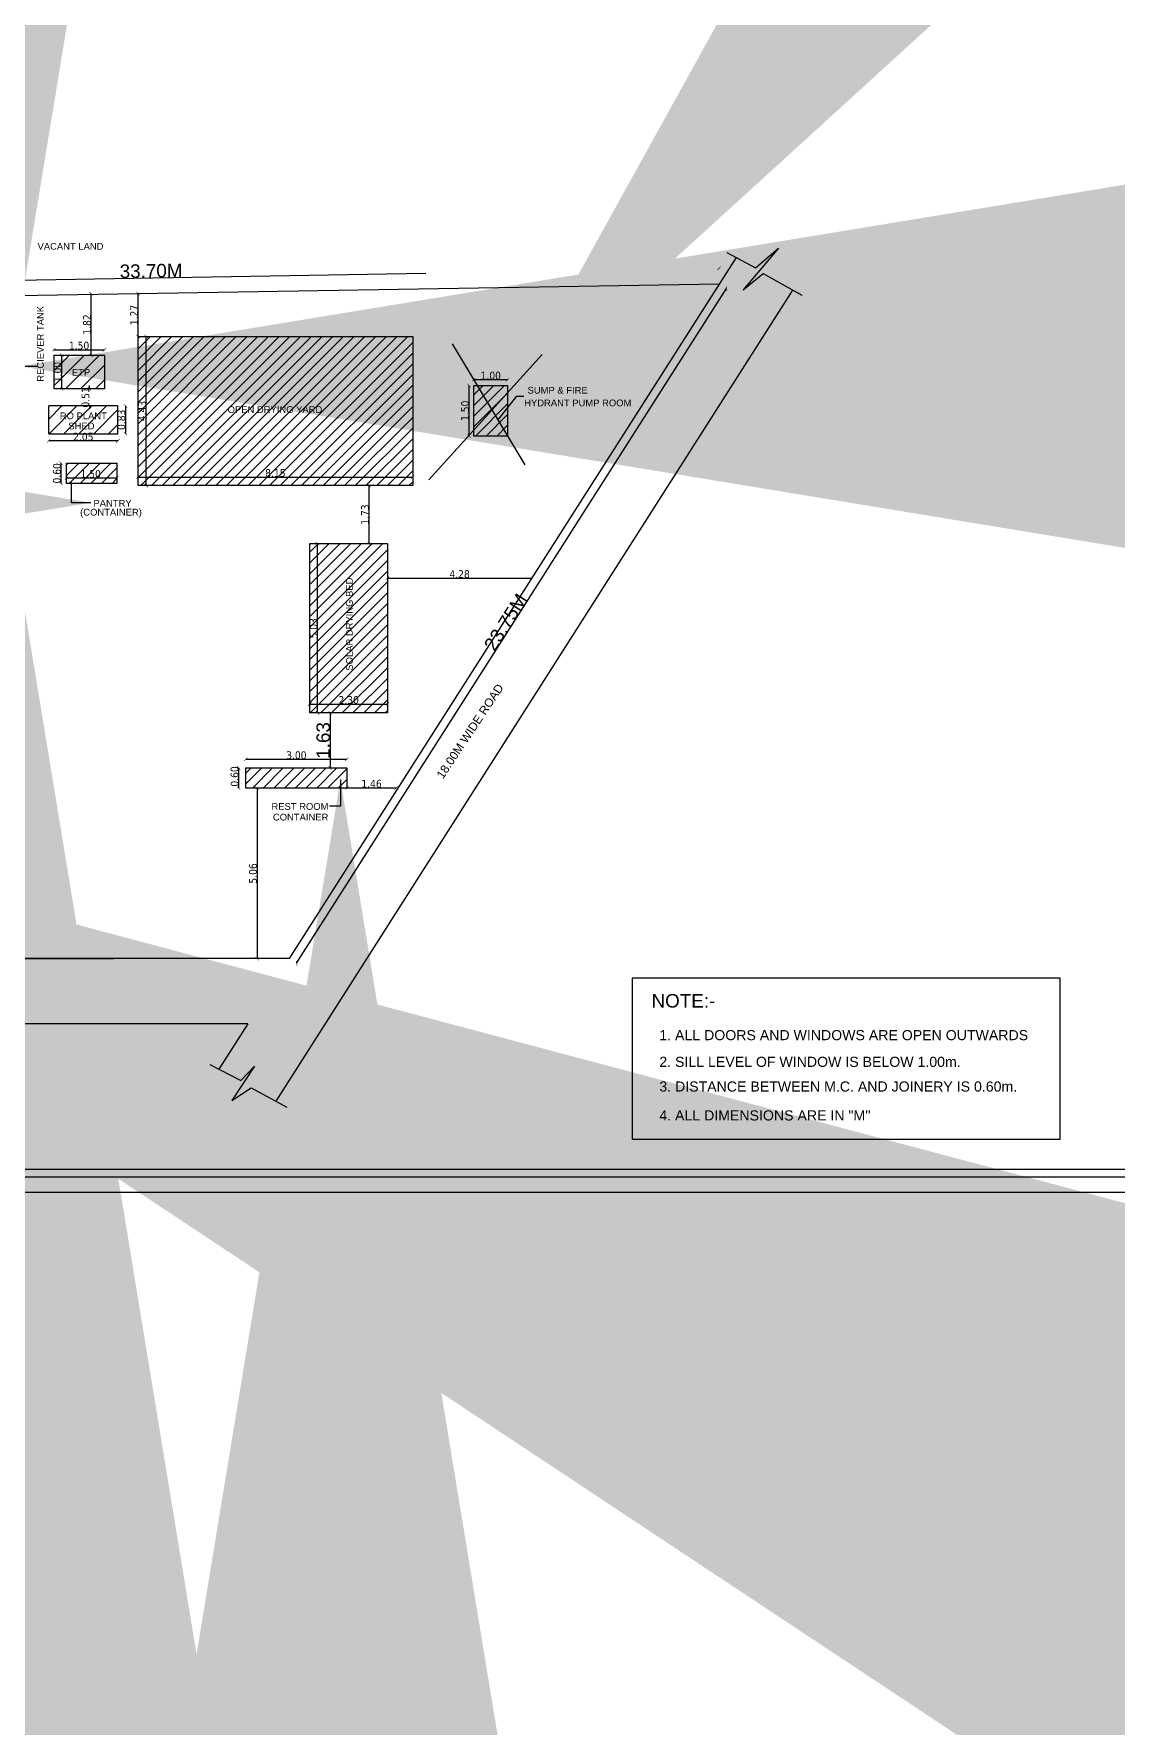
# Model space of a CAD drawing. Header units: metres. Extents: x 0 to 11269, y -5244 to -4054.
# Drawn here: x 10801.2 to 10833.3, y -5071.7 to -5021.5 of the extents above; entities that cross this region are included whole.
import ezdxf
from ezdxf.enums import TextEntityAlignment as Align

# ---------------------------------------------------------------- set-up
doc = ezdxf.new("R2010")
doc.units = ezdxf.units.M
doc.header["$MEASUREMENT"] = 0
doc.header["$PDMODE"] = 2
doc.linetypes.add('HIDDEN', pattern=[0.375, 0.25, -0.125])
doc.layers.add('3CON', color=3, linetype='Continuous')
doc.layers.add('DIM', color=3, linetype='Continuous')
doc.styles.get("Standard").update_dxf_attribs({"font": 'arial.ttf'})
doc.styles.add('STYLE1', font='tahoma.ttf', dxfattribs={"height": 0.23})
doc.dimstyles.new('300', dxfattribs={"dimscale": 0.1, "dimtxt": 500, "dimasz": 2000, "dimexe": 400, "dimexo": 1500, "dimgap": 0, "dimtad": 1, "dimlfac": 0.001, "dimzin": 0, "dimdsep": 46, "dimtxsty": 'Standard', "dimcen": 800, "dimse1": 1, "dimse2": 1, "dimclrd": 1, "dimclre": 5, "dimclrt": 3, "dimadec": 0, "dimazin": 0, "dimtfac": 1, "dimtix": 1, "dimtofl": 0, "dimtmove": 1, "dimatfit": 3, "dimfxl": 0, "dimtolj": 1, "dimtzin": 0, "dimarcsym": 0})
doc.dimstyles.new('FLOOR PLAN', dxfattribs={"dimtxt": 0.4, "dimasz": 0.1, "dimexe": 0.18, "dimexo": 0.0625, "dimgap": 0, "dimtad": 1, "dimzin": 0, "dimdsep": 46, "dimtxsty": 'Standard', "dimblk": 'ARCHTICK', "dimcen": 0.09, "dimse1": 1, "dimse2": 1, "dimclrd": 254, "dimclrt": 3, "dimadec": 0, "dimazin": 0, "dimtfac": 1, "dimtix": 1, "dimtofl": 0, "dimtmove": 1, "dimatfit": 0, "dimfxl": 0, "dimtolj": 1, "dimtzin": 0, "dimlwd": -1, "dimarcsym": 0})
pattern_1 = [(45, (4492.47606, 102.04565), (-0.159099026, 0.159099026), [])]

# ---------------------------------------------------------------- blocks, each defined once
blk = doc.blocks.new('_ArchTick')
at = {"color": 0, "lineweight": 0, "const_width": 0.15}
blk.add_lwpolyline([(-0.5, -0.5), (0.5, 0.5)], dxfattribs=at)
blk = doc.blocks.new('*D454')
at = {"layer": 'DEFPOINTS', "color": 0, "linetype": 'ByBlock', "ltscale": 100}
for p in [(10807.971, -5043.249), (10807.234, -5043.849), (10807.971, -5043.849)]:
    blk.add_point(p, dxfattribs=at)
at = {"layer": 'DIM', "color": 254, "linetype": 'HIDDEN', "ltscale": 100}
blk.add_line((10807.234, -5043.249), (10807.234, -5043.849), dxfattribs=at)
at = {"layer": 'DIM', "color": 254, "linetype": 'ByBlock', "ltscale": 100, "xscale": 0.1, "yscale": 0.1, "zscale": 0.1}
for p, rotation in [((10807.234, -5043.249), 90), ((10807.234, -5043.849), 270)]:
    blk.add_blockref('_ArchTick', p, dxfattribs=dict(at, rotation=rotation))
at = {"layer": 'DIM', "color": 3, "linetype": 'ByBlock', "ltscale": 100, "insert": (10807.114, -5043.502), "char_height": 0.23, "attachment_point": 5, "rotation": 90, "style": 'STYLE1'}
blk.add_mtext('\\A1;0.60', dxfattribs=at)
blk = doc.blocks.new('*D455')
at = {"layer": 'DEFPOINTS', "color": 0, "linetype": 'ByBlock', "ltscale": 100}
for p in [(10807.447, -5043.249), (10810.447, -5042.992), (10810.447, -5043.249)]:
    blk.add_point(p, dxfattribs=at)
at = {"layer": 'DIM', "color": 254, "linetype": 'HIDDEN', "ltscale": 100}
blk.add_line((10807.447, -5042.992), (10810.447, -5042.992), dxfattribs=at)
at = {"layer": 'DIM', "color": 254, "linetype": 'ByBlock', "ltscale": 100, "xscale": 0.1, "yscale": 0.1, "zscale": 0.1, "rotation": 180}
blk.add_blockref('_ArchTick', (10807.447, -5042.992), dxfattribs=at)
at = {"layer": 'DIM', "color": 254, "linetype": 'ByBlock', "ltscale": 100, "xscale": 0.1, "yscale": 0.1, "zscale": 0.1}
blk.add_blockref('_ArchTick', (10810.447, -5042.992), dxfattribs=at)
at = {"layer": 'DIM', "color": 3, "linetype": 'ByBlock', "ltscale": 100, "insert": (10808.947, -5042.872), "char_height": 0.23, "attachment_point": 5, "style": 'STYLE1'}
blk.add_mtext('\\A1;3.00', dxfattribs=at)
blk = doc.blocks.new('*D456')
at = {"layer": 'DEFPOINTS', "color": 0, "linetype": 'ByBlock', "ltscale": 100}
for p in [(10802.439, -5034.202), (10801.962, -5034.802), (10802.439, -5034.802)]:
    blk.add_point(p, dxfattribs=at)
at = {"layer": 'DIM', "color": 254, "linetype": 'HIDDEN', "ltscale": 100}
blk.add_line((10801.962, -5034.202), (10801.962, -5034.802), dxfattribs=at)
at = {"layer": 'DIM', "color": 254, "linetype": 'ByBlock', "ltscale": 100, "xscale": 0.1, "yscale": 0.1, "zscale": 0.1}
for p, rotation in [((10801.962, -5034.202), 90), ((10801.962, -5034.802), 270)]:
    blk.add_blockref('_ArchTick', p, dxfattribs=dict(at, rotation=rotation))
at = {"layer": 'DIM', "color": 3, "linetype": 'ByBlock', "ltscale": 100, "insert": (10801.842, -5034.502), "char_height": 0.23, "attachment_point": 5, "rotation": 90, "style": 'STYLE1'}
blk.add_mtext('\\A1;0.60', dxfattribs=at)
blk = doc.blocks.new('*D457')
at = {"layer": 'DEFPOINTS', "color": 0, "linetype": 'ByBlock', "ltscale": 100}
for p in [(10802.125, -5034.202), (10803.625, -5034.202), (10803.625, -5034.641)]:
    blk.add_point(p, dxfattribs=at)
at = {"layer": 'DIM', "color": 254, "linetype": 'HIDDEN', "ltscale": 100}
blk.add_line((10802.125, -5034.641), (10803.625, -5034.641), dxfattribs=at)
at = {"layer": 'DIM', "color": 254, "linetype": 'ByBlock', "ltscale": 100, "xscale": 0.1, "yscale": 0.1, "zscale": 0.1, "rotation": 180}
blk.add_blockref('_ArchTick', (10802.125, -5034.641), dxfattribs=at)
at = {"layer": 'DIM', "color": 254, "linetype": 'ByBlock', "ltscale": 100, "xscale": 0.1, "yscale": 0.1, "zscale": 0.1}
blk.add_blockref('_ArchTick', (10803.625, -5034.641), dxfattribs=at)
at = {"layer": 'DIM', "color": 3, "linetype": 'ByBlock', "ltscale": 100, "insert": (10802.843, -5034.521), "char_height": 0.23, "attachment_point": 5, "style": 'STYLE1'}
blk.add_mtext('\\A1;1.50', dxfattribs=at)
blk = doc.blocks.new('*D459')
at = {"layer": 'DEFPOINTS', "color": 0, "linetype": 'ByBlock', "ltscale": 100}
for p in [(10821.488, -5028.417), (10821.496, -5028.878), (10787.8, -5029.439)]:
    blk.add_point(p, dxfattribs=at)
at = {"layer": 'DIM', "color": 254, "linetype": 'HIDDEN', "ltscale": 100}
blk.add_line((10787.793, -5028.979), (10821.488, -5028.417), dxfattribs=at)
at = {"layer": 'DIM', "color": 254, "linetype": 'ByBlock', "ltscale": 100, "xscale": 0.1, "yscale": 0.1, "zscale": 0.1}
for p, rotation in [((10821.488, -5028.417), 0.9548281252457379), ((10787.793, -5028.979), 180.9548281252457)]:
    blk.add_blockref('_ArchTick', p, dxfattribs=dict(at, rotation=rotation))
at = {"layer": 'DIM', "color": 3, "linetype": 'ByBlock', "ltscale": 100, "insert": (10804.637, -5028.494), "char_height": 0.4, "attachment_point": 5, "rotation": 0.9548}
blk.add_mtext('\\A1;33.70M', dxfattribs=at)
blk = doc.blocks.new('*D460')
at = {"layer": 'DEFPOINTS', "color": 0, "linetype": 'ByBlock', "ltscale": 100}
for p in [(10821.496, -5028.878), (10821.712, -5029.015), (10808.738, -5048.911)]:
    blk.add_point(p, dxfattribs=at)
at = {"layer": 'DIM', "color": 254, "linetype": 'HIDDEN', "ltscale": 100}
blk.add_line((10808.954, -5049.048), (10821.712, -5029.015), dxfattribs=at)
at = {"layer": 'DIM', "color": 254, "linetype": 'ByBlock', "ltscale": 100, "xscale": 0.1, "yscale": 0.1, "zscale": 0.1}
for p, rotation in [((10821.712, -5029.015), 57.50974136565693), ((10808.954, -5049.048), 237.5097413656569)]:
    blk.add_blockref('_ArchTick', p, dxfattribs=dict(at, rotation=rotation))
at = {"layer": 'DIM', "color": 3, "linetype": 'ByBlock', "ltscale": 100, "insert": (10815.161, -5038.922), "char_height": 0.4, "attachment_point": 5, "rotation": 57.5097}
blk.add_mtext('\\A1;23.75M', dxfattribs=at)
blk = doc.blocks.new('*D461')
at = {"layer": 'DEFPOINTS', "color": 0, "linetype": 'ByBlock', "ltscale": 100}
for p in [(10815.215, -5031.722), (10814.214, -5031.896), (10815.215, -5031.896)]:
    blk.add_point(p, dxfattribs=at)
at = {"layer": 'DIM', "color": 254, "linetype": 'HIDDEN', "ltscale": 100}
blk.add_line((10814.214, -5031.722), (10815.215, -5031.722), dxfattribs=at)
at = {"layer": 'DIM', "color": 254, "linetype": 'ByBlock', "ltscale": 100, "xscale": 0.1, "yscale": 0.1, "zscale": 0.1, "rotation": 180}
blk.add_blockref('_ArchTick', (10814.214, -5031.722), dxfattribs=at)
at = {"layer": 'DIM', "color": 254, "linetype": 'ByBlock', "ltscale": 100, "xscale": 0.1, "yscale": 0.1, "zscale": 0.1}
blk.add_blockref('_ArchTick', (10815.215, -5031.722), dxfattribs=at)
at = {"layer": 'DIM', "color": 3, "linetype": 'ByBlock', "ltscale": 100, "insert": (10814.715, -5031.603), "char_height": 0.23, "attachment_point": 5, "style": 'STYLE1'}
blk.add_mtext('\\A1;1.00', dxfattribs=at)
blk = doc.blocks.new('*D462')
at = {"layer": 'DEFPOINTS', "color": 0, "linetype": 'ByBlock', "ltscale": 100}
for p in [(10813.894, -5031.896), (10814.072, -5031.896), (10813.894, -5033.396)]:
    blk.add_point(p, dxfattribs=at)
at = {"layer": 'DIM', "color": 254, "linetype": 'HIDDEN', "ltscale": 100}
blk.add_line((10814.072, -5033.396), (10814.072, -5031.896), dxfattribs=at)
at = {"layer": 'DIM', "color": 254, "linetype": 'ByBlock', "ltscale": 100, "xscale": 0.1, "yscale": 0.1, "zscale": 0.1}
for p, rotation in [((10814.072, -5031.896), 90), ((10814.072, -5033.396), 270)]:
    blk.add_blockref('_ArchTick', p, dxfattribs=dict(at, rotation=rotation))
at = {"layer": 'DIM', "color": 3, "linetype": 'ByBlock', "ltscale": 100, "insert": (10813.953, -5032.646), "char_height": 0.23, "attachment_point": 5, "rotation": 90, "style": 'STYLE1'}
blk.add_mtext('\\A1;1.50', dxfattribs=at)
blk = doc.blocks.new('*D463')
at = {"layer": 'DEFPOINTS', "color": 0, "linetype": 'ByBlock', "ltscale": 100}
for p in [(10808.152, -5043.849), (10807.781, -5048.911), (10808.152, -5048.911)]:
    blk.add_point(p, dxfattribs=at)
at = {"layer": 'DIM', "color": 254, "linetype": 'HIDDEN', "ltscale": 100}
blk.add_line((10807.781, -5043.849), (10807.781, -5048.911), dxfattribs=at)
at = {"layer": 'DIM', "color": 254, "linetype": 'ByBlock', "ltscale": 100, "xscale": 0.1, "yscale": 0.1, "zscale": 0.1}
for p, rotation in [((10807.781, -5043.849), 90), ((10807.781, -5048.911), 270)]:
    blk.add_blockref('_ArchTick', p, dxfattribs=dict(at, rotation=rotation))
at = {"layer": 'DIM', "color": 3, "linetype": 'ByBlock', "ltscale": 100, "insert": (10807.661, -5046.38), "char_height": 0.23, "attachment_point": 5, "rotation": 90, "style": 'STYLE1'}
blk.add_mtext('\\A1;5.06', dxfattribs=at)
blk = doc.blocks.new('*D464')
at = {"layer": 'DEFPOINTS', "color": 0, "linetype": 'ByBlock', "ltscale": 100}
for p in [(10810.447, -5043.437), (10811.909, -5043.52), (10811.909, -5043.84)]:
    blk.add_point(p, dxfattribs=at)
at = {"layer": 'DIM', "color": 254, "linetype": 'HIDDEN', "ltscale": 100}
blk.add_line((10810.447, -5043.84), (10811.909, -5043.84), dxfattribs=at)
at = {"layer": 'DIM', "color": 254, "linetype": 'ByBlock', "ltscale": 100, "xscale": 0.1, "yscale": 0.1, "zscale": 0.1, "rotation": 180}
blk.add_blockref('_ArchTick', (10810.447, -5043.84), dxfattribs=at)
at = {"layer": 'DIM', "color": 254, "linetype": 'ByBlock', "ltscale": 100, "xscale": 0.1, "yscale": 0.1, "zscale": 0.1}
blk.add_blockref('_ArchTick', (10811.909, -5043.84), dxfattribs=at)
at = {"layer": 'DIM', "color": 3, "linetype": 'ByBlock', "ltscale": 100, "insert": (10811.178, -5043.72), "char_height": 0.23, "attachment_point": 5, "style": 'STYLE1'}
blk.add_mtext('\\A1;1.46', dxfattribs=at)
blk = doc.blocks.new('*D465')
at = {"layer": 'DEFPOINTS', "color": 0, "linetype": 'ByBlock', "ltscale": 100}
for p in [(10811.65, -5037.598), (10815.931, -5037.616), (10815.931, -5037.616)]:
    blk.add_point(p, dxfattribs=at)
at = {"layer": 'DIM', "color": 254, "linetype": 'HIDDEN', "ltscale": 100}
blk.add_line((10811.65, -5037.616), (10815.931, -5037.616), dxfattribs=at)
at = {"layer": 'DIM', "color": 254, "linetype": 'ByBlock', "ltscale": 100, "xscale": 0.1, "yscale": 0.1, "zscale": 0.1, "rotation": 180}
blk.add_blockref('_ArchTick', (10811.65, -5037.616), dxfattribs=at)
at = {"layer": 'DIM', "color": 254, "linetype": 'ByBlock', "ltscale": 100, "xscale": 0.1, "yscale": 0.1, "zscale": 0.1}
blk.add_blockref('_ArchTick', (10815.931, -5037.616), dxfattribs=at)
at = {"layer": 'DIM', "color": 3, "linetype": 'ByBlock', "ltscale": 100, "insert": (10813.791, -5037.496), "char_height": 0.23, "attachment_point": 5, "style": 'STYLE1'}
blk.add_mtext('\\A1;4.28', dxfattribs=at)
blk = doc.blocks.new('*D469')
at = {"layer": 'DEFPOINTS', "color": 0, "linetype": 'ByBlock', "ltscale": 100}
for p in [(10801.6, -5033.327), (10803.65, -5033.327), (10801.6, -5033.538)]:
    blk.add_point(p, dxfattribs=at)
at = {"layer": 'DIM', "color": 254, "linetype": 'HIDDEN', "ltscale": 100}
blk.add_line((10803.65, -5033.538), (10801.6, -5033.538), dxfattribs=at)
at = {"layer": 'DIM', "color": 254, "linetype": 'ByBlock', "ltscale": 100, "xscale": 0.1, "yscale": 0.1, "zscale": 0.1, "rotation": 180}
blk.add_blockref('_ArchTick', (10801.6, -5033.538), dxfattribs=at)
at = {"layer": 'DIM', "color": 254, "linetype": 'ByBlock', "ltscale": 100, "xscale": 0.1, "yscale": 0.1, "zscale": 0.1}
blk.add_blockref('_ArchTick', (10803.65, -5033.538), dxfattribs=at)
at = {"layer": 'DIM', "color": 3, "linetype": 'ByBlock', "ltscale": 100, "insert": (10802.625, -5033.418), "char_height": 0.23, "attachment_point": 5, "style": 'STYLE1'}
blk.add_mtext('\\A1;2.05', dxfattribs=at)
blk = doc.blocks.new('*D470')
at = {"layer": 'DEFPOINTS', "color": 0, "linetype": 'ByBlock', "ltscale": 100}
for p in [(10803.65, -5032.502), (10803.65, -5033.327), (10803.878, -5033.327)]:
    blk.add_point(p, dxfattribs=at)
at = {"layer": 'DIM', "color": 254, "linetype": 'HIDDEN', "ltscale": 100}
blk.add_line((10803.878, -5032.502), (10803.878, -5033.327), dxfattribs=at)
at = {"layer": 'DIM', "color": 254, "linetype": 'ByBlock', "ltscale": 100, "xscale": 0.1, "yscale": 0.1, "zscale": 0.1}
for p, rotation in [((10803.878, -5032.502), 90), ((10803.878, -5033.327), 270)]:
    blk.add_blockref('_ArchTick', p, dxfattribs=dict(at, rotation=rotation))
at = {"layer": 'DIM', "color": 3, "linetype": 'ByBlock', "ltscale": 100, "insert": (10803.757, -5032.914), "char_height": 0.23, "attachment_point": 5, "rotation": 90, "style": 'STYLE1'}
blk.add_mtext('\\A1;0.83', dxfattribs=at)
blk = doc.blocks.new('*D475')
at = {"layer": 'DEFPOINTS', "color": 0, "linetype": 'ByBlock', "ltscale": 100}
for p in [(10802.724, -5029.173), (10802.858, -5029.173), (10802.757, -5030.997)]:
    blk.add_point(p, dxfattribs=at)
at = {"layer": 'DIM', "color": 254, "linetype": 'HIDDEN', "ltscale": 100}
blk.add_line((10802.858, -5030.997), (10802.858, -5029.173), dxfattribs=at)
at = {"layer": 'DIM', "color": 254, "linetype": 'ByBlock', "ltscale": 100, "xscale": 0.1, "yscale": 0.1, "zscale": 0.1}
for p, rotation in [((10802.858, -5029.173), 90), ((10802.858, -5030.997), 270)]:
    blk.add_blockref('_ArchTick', p, dxfattribs=dict(at, rotation=rotation))
at = {"layer": 'DIM', "color": 3, "linetype": 'ByBlock', "ltscale": 100, "insert": (10802.738, -5030.085), "char_height": 0.23, "attachment_point": 5, "rotation": 90, "style": 'STYLE1'}
blk.add_mtext('\\A1;1.82', dxfattribs=at)
blk = doc.blocks.new('*D476')
at = {"layer": 'DEFPOINTS', "color": 0, "linetype": 'ByBlock', "ltscale": 100}
for p in [(10802.81, -5031.997), (10804.101, -5031.997), (10803.648, -5032.502)]:
    blk.add_point(p, dxfattribs=at)
at = {"layer": 'DIM', "color": 254, "linetype": 'HIDDEN', "ltscale": 100}
for p, q in [((10802.81, -5031.997), (10802.81, -5031.897)), ((10802.81, -5032.502), (10802.81, -5032.602))]:
    blk.add_line(p, q, dxfattribs=at)
at = {"layer": 'DIM', "color": 254, "linetype": 'ByBlock', "ltscale": 100, "xscale": 0.1, "yscale": 0.1, "zscale": 0.1}
for p, rotation in [((10802.81, -5031.997), 270), ((10802.81, -5032.502), 90)]:
    blk.add_blockref('_ArchTick', p, dxfattribs=dict(at, rotation=rotation))
at = {"layer": 'DIM', "color": 3, "linetype": 'ByBlock', "ltscale": 100, "insert": (10802.69, -5032.249), "char_height": 0.23, "attachment_point": 5, "rotation": 90, "style": 'STYLE1'}
blk.add_mtext('\\A1;0.51', dxfattribs=at)
blk = doc.blocks.new('*D479')
at = {"layer": 'DEFPOINTS', "color": 0, "linetype": 'ByBlock', "ltscale": 100}
for p in [(10803.25, -5030.832), (10801.75, -5030.997), (10803.25, -5030.997)]:
    blk.add_point(p, dxfattribs=at)
at = {"layer": 'DIM', "color": 254, "linetype": 'HIDDEN', "ltscale": 100}
blk.add_line((10801.75, -5030.832), (10803.25, -5030.832), dxfattribs=at)
at = {"layer": 'DIM', "color": 254, "linetype": 'ByBlock', "ltscale": 100, "xscale": 0.1, "yscale": 0.1, "zscale": 0.1, "rotation": 180}
blk.add_blockref('_ArchTick', (10801.75, -5030.832), dxfattribs=at)
at = {"layer": 'DIM', "color": 254, "linetype": 'ByBlock', "ltscale": 100, "xscale": 0.1, "yscale": 0.1, "zscale": 0.1}
blk.add_blockref('_ArchTick', (10803.25, -5030.832), dxfattribs=at)
at = {"layer": 'DIM', "color": 3, "linetype": 'ByBlock', "ltscale": 100, "insert": (10802.5, -5030.712), "char_height": 0.23, "attachment_point": 5, "style": 'STYLE1'}
blk.add_mtext('\\A1;1.50', dxfattribs=at)
blk = doc.blocks.new('*D480')
at = {"layer": 'DEFPOINTS', "color": 0, "linetype": 'ByBlock', "ltscale": 100}
for p in [(10801.75, -5030.997), (10801.75, -5031.997), (10801.983, -5031.997)]:
    blk.add_point(p, dxfattribs=at)
at = {"layer": 'DIM', "color": 254, "linetype": 'HIDDEN', "ltscale": 100}
blk.add_line((10801.983, -5030.997), (10801.983, -5031.997), dxfattribs=at)
at = {"layer": 'DIM', "color": 254, "linetype": 'ByBlock', "ltscale": 100, "xscale": 0.1, "yscale": 0.1, "zscale": 0.1}
for p, rotation in [((10801.983, -5030.997), 90), ((10801.983, -5031.997), 270)]:
    blk.add_blockref('_ArchTick', p, dxfattribs=dict(at, rotation=rotation))
at = {"layer": 'DIM', "color": 3, "linetype": 'ByBlock', "ltscale": 100, "insert": (10801.864, -5031.497), "char_height": 0.23, "attachment_point": 5, "rotation": 90, "style": 'STYLE1'}
blk.add_mtext('\\A1;1.00', dxfattribs=at)
blk = doc.blocks.new('*D488')
at = {"layer": 'DEFPOINTS', "color": 0, "linetype": 'ByBlock', "ltscale": 100}
for p in [(10810.007, -5041.615), (10809.95, -5043.249), (10810.007, -5043.249)]:
    blk.add_point(p, dxfattribs=at)
at = {"layer": 'DIM', "color": 254, "linetype": 'HIDDEN', "ltscale": 100}
blk.add_line((10809.95, -5041.615), (10809.95, -5043.249), dxfattribs=at)
at = {"layer": 'DIM', "color": 254, "linetype": 'ByBlock', "ltscale": 100, "xscale": 0.1, "yscale": 0.1, "zscale": 0.1}
for p, rotation in [((10809.95, -5041.615), 90), ((10809.95, -5043.249), 270)]:
    blk.add_blockref('_ArchTick', p, dxfattribs=dict(at, rotation=rotation))
at = {"layer": 'DIM', "color": 3, "linetype": 'ByBlock', "ltscale": 100, "insert": (10809.746, -5042.432), "char_height": 0.4, "attachment_point": 5, "rotation": 90}
blk.add_mtext('\\A1;1.63', dxfattribs=at)
blk = doc.blocks.new('*D489')
at = {"layer": 'DEFPOINTS', "color": 0, "linetype": 'ByBlock', "ltscale": 100}
for p in [(10804.25, -5030.44), (10804.492, -5030.44), (10804.25, -5034.865)]:
    blk.add_point(p, dxfattribs=at)
at = {"layer": 'DIM', "color": 254, "linetype": 'HIDDEN', "ltscale": 100}
blk.add_line((10804.492, -5034.865), (10804.492, -5030.44), dxfattribs=at)
at = {"layer": 'DIM', "color": 254, "linetype": 'ByBlock', "ltscale": 100, "xscale": 0.1, "yscale": 0.1, "zscale": 0.1}
for p, rotation in [((10804.492, -5030.44), 90), ((10804.492, -5034.865), 270)]:
    blk.add_blockref('_ArchTick', p, dxfattribs=dict(at, rotation=rotation))
at = {"layer": 'DIM', "color": 3, "linetype": 'ByBlock', "ltscale": 100, "insert": (10804.372, -5032.653), "char_height": 0.23, "attachment_point": 5, "rotation": 90, "style": 'STYLE1'}
blk.add_mtext('\\A1;4.43', dxfattribs=at)
blk = doc.blocks.new('*D490')
at = {"layer": 'DEFPOINTS', "color": 0, "linetype": 'ByBlock', "ltscale": 100}
for p in [(10804.25, -5034.865), (10812.4, -5034.616), (10812.4, -5034.865)]:
    blk.add_point(p, dxfattribs=at)
at = {"layer": 'DIM', "color": 254, "linetype": 'HIDDEN', "ltscale": 100}
blk.add_line((10804.25, -5034.616), (10812.4, -5034.616), dxfattribs=at)
at = {"layer": 'DIM', "color": 254, "linetype": 'ByBlock', "ltscale": 100, "xscale": 0.1, "yscale": 0.1, "zscale": 0.1, "rotation": 180}
blk.add_blockref('_ArchTick', (10804.25, -5034.616), dxfattribs=at)
at = {"layer": 'DIM', "color": 254, "linetype": 'ByBlock', "ltscale": 100, "xscale": 0.1, "yscale": 0.1, "zscale": 0.1}
blk.add_blockref('_ArchTick', (10812.4, -5034.616), dxfattribs=at)
at = {"layer": 'DIM', "color": 3, "linetype": 'ByBlock', "ltscale": 100, "insert": (10808.325, -5034.496), "char_height": 0.23, "attachment_point": 5, "style": 'STYLE1'}
blk.add_mtext('\\A1;8.15', dxfattribs=at)
blk = doc.blocks.new('*D491')
at = {"layer": 'DEFPOINTS', "color": 0, "linetype": 'ByBlock', "ltscale": 100}
for p in [(10811.65, -5041.353), (10809.35, -5041.615), (10811.65, -5041.615)]:
    blk.add_point(p, dxfattribs=at)
at = {"layer": 'DIM', "color": 254, "linetype": 'HIDDEN', "ltscale": 100}
blk.add_line((10809.35, -5041.353), (10811.65, -5041.353), dxfattribs=at)
at = {"layer": 'DIM', "color": 254, "linetype": 'ByBlock', "ltscale": 100, "xscale": 0.1, "yscale": 0.1, "zscale": 0.1, "rotation": 180}
blk.add_blockref('_ArchTick', (10809.35, -5041.353), dxfattribs=at)
at = {"layer": 'DIM', "color": 254, "linetype": 'ByBlock', "ltscale": 100, "xscale": 0.1, "yscale": 0.1, "zscale": 0.1}
blk.add_blockref('_ArchTick', (10811.65, -5041.353), dxfattribs=at)
at = {"layer": 'DIM', "color": 3, "linetype": 'ByBlock', "ltscale": 100, "insert": (10810.5, -5041.233), "char_height": 0.23, "attachment_point": 5, "style": 'STYLE1'}
blk.add_mtext('\\A1;2.30', dxfattribs=at)
blk = doc.blocks.new('*D492')
at = {"layer": 'DEFPOINTS', "color": 0, "linetype": 'ByBlock', "ltscale": 100}
for p in [(10809.35, -5036.59), (10809.577, -5036.59), (10809.35, -5041.615)]:
    blk.add_point(p, dxfattribs=at)
at = {"layer": 'DIM', "color": 254, "linetype": 'HIDDEN', "ltscale": 100}
blk.add_line((10809.577, -5041.615), (10809.577, -5036.59), dxfattribs=at)
at = {"layer": 'DIM', "color": 254, "linetype": 'ByBlock', "ltscale": 100, "xscale": 0.1, "yscale": 0.1, "zscale": 0.1}
for p, rotation in [((10809.577, -5036.59), 90), ((10809.577, -5041.615), 270)]:
    blk.add_blockref('_ArchTick', p, dxfattribs=dict(at, rotation=rotation))
at = {"layer": 'DIM', "color": 3, "linetype": 'ByBlock', "ltscale": 100, "insert": (10809.458, -5039.103), "char_height": 0.23, "attachment_point": 5, "rotation": 90, "style": 'STYLE1'}
blk.add_mtext('\\A1;5.03', dxfattribs=at)
blk = doc.blocks.new('*D497')
at = {"layer": 'DEFPOINTS', "color": 0, "linetype": 'ByBlock', "ltscale": 100}
for p in [(10811.106, -5034.865), (10811.65, -5034.865), (10811.65, -5036.59)]:
    blk.add_point(p, dxfattribs=at)
at = {"layer": 'DIM', "color": 254, "linetype": 'HIDDEN', "ltscale": 100}
blk.add_line((10811.106, -5036.59), (10811.106, -5034.865), dxfattribs=at)
at = {"layer": 'DIM', "color": 254, "linetype": 'ByBlock', "ltscale": 100, "xscale": 0.1, "yscale": 0.1, "zscale": 0.1}
for p, rotation in [((10811.106, -5034.865), 90), ((10811.106, -5036.59), 270)]:
    blk.add_blockref('_ArchTick', p, dxfattribs=dict(at, rotation=rotation))
at = {"layer": 'DIM', "color": 3, "linetype": 'ByBlock', "ltscale": 100, "insert": (10810.986, -5035.728), "char_height": 0.23, "attachment_point": 5, "rotation": 90, "style": 'STYLE1'}
blk.add_mtext('\\A1;1.73', dxfattribs=at)
blk = doc.blocks.new('*D498')
at = {"layer": 'DEFPOINTS', "color": 0, "linetype": 'ByBlock', "ltscale": 100}
for p in [(10804.116, -5029.168), (10804.25, -5029.168), (10804.149, -5030.44)]:
    blk.add_point(p, dxfattribs=at)
at = {"layer": 'DIM', "color": 254, "linetype": 'HIDDEN', "ltscale": 100}
blk.add_line((10804.25, -5030.44), (10804.25, -5029.168), dxfattribs=at)
at = {"layer": 'DIM', "color": 254, "linetype": 'ByBlock', "ltscale": 100, "xscale": 0.1, "yscale": 0.1, "zscale": 0.1}
for p, rotation in [((10804.25, -5029.168), 90), ((10804.25, -5030.44), 270)]:
    blk.add_blockref('_ArchTick', p, dxfattribs=dict(at, rotation=rotation))
at = {"layer": 'DIM', "color": 3, "linetype": 'ByBlock', "ltscale": 100, "insert": (10804.133, -5029.804), "char_height": 0.23, "attachment_point": 5, "rotation": 90, "style": 'STYLE1'}
blk.add_mtext('\\A1;1.27', dxfattribs=at)

msp = doc.modelspace()

# ---------------------------------------------------------------- hatches: boundary and pattern name
at = {"layer": 'DIM', "linetype": 'ByBlock', "ltscale": 100}
h = msp.add_hatch(dxfattribs=at)
h.set_pattern_fill('ANSI31', color=4, scale=2.5, style=0)
h.set_pattern_definition([(45, (4281.25803, 260.70455), (-0.220970869, 0.220970869), [])])
h.paths.add_polyline_path([(10803.25009, -5031.99693), (10803.25009, -5030.99693), (10801.75009, -5030.99693), (10801.75009, -5031.99693)])
h.paths.add_polyline_path([(10802.24688, -5032.28939), (10802.24688, -5030.67991), (10801.21653, -5030.67991), (10801.21653, -5032.28939)], flags=9)
h.paths.add_polyline_path([(10803.07318, -5033.04599), (10803.07318, -5031.43651), (10802.04283, -5031.43651), (10802.04283, -5033.04599)], flags=9)
h.paths.add_polyline_path([(10802.23581, -5031.65793), (10802.8792, -5031.65793), (10802.8792, -5031.35793), (10802.23581, -5031.35793)], flags=24)
h = msp.add_hatch(dxfattribs=at)
h.set_pattern_fill('ANSI31', color=4, scale=1.8, style=0)
h.set_pattern_definition(pattern_1)
h.paths.add_polyline_path([(10812.40009, -5034.86533), (10812.40009, -5030.44033), (10804.25009, -5030.44033), (10804.25009, -5034.86533)])
h.paths.add_polyline_path([(10804.60739, -5033.01138), (10804.60739, -5032.28254), (10804.11055, -5032.28254), (10804.11055, -5033.01138)], flags=9)
h.paths.add_polyline_path([(10807.96322, -5034.73087), (10808.69207, -5034.73087), (10808.69207, -5034.23403), (10807.96322, -5034.23403)], flags=24)
h.paths.add_polyline_path([(10806.85548, -5032.76481), (10809.76892, -5032.76481), (10809.76892, -5032.45437), (10806.85548, -5032.45437)], flags=24)
h = msp.add_hatch(dxfattribs=at)
h.set_pattern_fill('ANSI31', color=4, scale=2.5, style=0)
h.set_pattern_definition([(45, (4835.2167, 105.83526), (-0.220970869, 0.220970869), [])])
h.paths.add_polyline_path([(10803.65009, -5032.50193), (10801.60009, -5032.50193), (10801.60009, -5033.32693), (10803.65009, -5033.32693)])
h.paths.add_polyline_path([(10802.12932, -5033.25199), (10803.00899, -5033.25199), (10803.00899, -5032.94176), (10802.12932, -5032.94176)], flags=24)
h.paths.add_polyline_path([(10801.69041, -5032.55551), (10802.61326, -5032.55551), (10802.61326, -5032.25531), (10801.69041, -5032.25531)], flags=9)
h.paths.add_polyline_path([(10801.87694, -5032.95161), (10803.45531, -5032.95161), (10803.45531, -5032.64117), (10801.87694, -5032.64117)], flags=24)
h = msp.add_hatch(dxfattribs=at)
h.set_pattern_fill('ANSI31', color=4, scale=1.8, style=0)
h.set_pattern_definition([(45, (4830.8736, 298.97773), (-0.159099026, 0.159099026), [])])
h.paths.add_polyline_path([(10815.21548, -5031.89639), (10814.21432, -5031.89639), (10814.21432, -5033.3958), (10815.21548, -5033.3958)])
h = msp.add_hatch(dxfattribs=at)
h.set_pattern_fill('ANSI31', color=4, scale=1.8, style=0)
h.set_pattern_definition([(45, (5030.30467, 635.05771), (-0.159099026, 0.159099026), [])])
h.paths.add_polyline_path([(10803.62509, -5034.20193), (10802.12509, -5034.20193), (10802.12509, -5034.80193), (10803.62509, -5034.80193)])
h.paths.add_polyline_path([(10802.45522, -5034.45064), (10803.23012, -5034.45064), (10803.23012, -5034.83093), (10802.45522, -5034.83093)], flags=9)
h = msp.add_hatch(dxfattribs=at)
h.set_pattern_fill('ANSI31', color=4, scale=1.8, style=0)
h.set_pattern_definition(pattern_1)
h.paths.add_polyline_path([(10811.65009, -5036.59033), (10809.35009, -5036.59033), (10809.35009, -5041.61533), (10811.65009, -5041.61533)])
h.paths.add_polyline_path([(10810.13366, -5041.46823), (10810.86251, -5041.46823), (10810.86251, -5040.97139), (10810.13366, -5040.97139)], flags=24)
h.paths.add_polyline_path([(10809.69304, -5039.46787), (10809.69304, -5038.73902), (10809.1962, -5038.73902), (10809.1962, -5039.46787)], flags=9)
h.paths.add_polyline_path([(10810.67709, -5040.41284), (10810.67709, -5037.54578), (10810.36666, -5037.54578), (10810.36666, -5040.41284)], flags=24)
h = msp.add_hatch(dxfattribs=at)
h.set_pattern_fill('ANSI31', color=4, scale=1.8, style=0)
h.set_pattern_definition([(45, (5035.60979, 627.15766), (-0.159099026, 0.159099026), [])])
h.paths.add_polyline_path([(10810.44671, -5043.24887), (10807.44671, -5043.24887), (10807.44671, -5043.84887), (10810.44671, -5043.84887)])

# ---------------------------------------------------------------- linework, layer by layer
at = {"layer": 'DIM', "color": 4, "linetype": 'ByBlock', "ltscale": 100}
for p, q in [((10823.2521, -5027.81962), (10822.2026, -5029.05212)), ((10822.5686, -5028.40512), (10823.2521, -5027.81962)), ((10821.7161, -5027.94762), (10822.5686, -5028.40512)), ((10822.2026, -5029.05212), (10822.7956, -5028.56862)), ((10822.7956, -5028.56862), (10823.9451, -5029.21712)), ((10801.75009, -5030.99693), (10803.25009, -5030.99693)), ((10801.75009, -5030.99693), (10801.75009, -5031.99693)), ((10803.25009, -5030.99693), (10803.25009, -5031.99693)), ((10803.25009, -5031.99693), (10801.75009, -5031.99693)), ((10803.65009, -5032.50193), (10801.60009, -5032.50193)), ((10801.60009, -5033.32693), (10801.60009, -5032.50193)), ((10803.65009, -5033.32693), (10803.65009, -5032.50193)), ((10801.60009, -5033.32693), (10803.65009, -5033.32693)), ((10788.53375, -5048.91062), (10803.52775, -5048.91062)), ((10806.3756, -5052.05312), (10807.2996, -5052.52912)), ((10807.7091, -5052.10062), (10807.0326, -5053.11912)), ((10807.2996, -5052.52912), (10807.7091, -5052.10062)), ((10807.0326, -5053.11912), (10807.6041, -5052.74812)), ((10807.6041, -5052.74812), (10808.6611, -5053.31912))]:
    msp.add_line(p, q, dxfattribs=at)
at = {"layer": 'DIM', "color": 6, "linetype": 'ByBlock', "ltscale": 100}
for p, q in [((10821.99342, -5028.09645), (10808.7383, -5048.91062)), ((10787.80044, -5029.43949), (10821.49576, -5028.8779)), ((10823.66976, -5029.06179), (10808.33434, -5053.1426)), ((10808.7383, -5048.91062), (10780.35489, -5048.91062)), ((10807.50763, -5050.84312), (10780.29053, -5050.84312)), ((10807.50763, -5050.84312), (10806.64777, -5052.19333))]:
    msp.add_line(p, q, dxfattribs=at)
at = {"layer": 'DIM', "color": 7, "linetype": 'ByBlock', "ltscale": 100}
for p, q in [((10813.56728, -5030.65518), (10815.73017, -5034.25422)), ((10816.23726, -5030.97578), (10812.87391, -5034.69893))]:
    msp.add_line(p, q, dxfattribs=at)
at = {"layer": 'DIM', "color": 2, "linetype": 'ByBlock', "ltscale": 100}
for points in [[(10700.96663, -4969.84061), (10700.96663, -5055.84061), (10850.96663, -5055.84061), (10850.96663, -4969.84061)], [(10701.41663, -4970.29061), (10701.41663, -5055.39061), (10850.51663, -5055.39061), (10850.51663, -4970.29061)], [(10701.64663, -4970.52061), (10701.64663, -5055.16061), (10850.28663, -5055.16061), (10850.28663, -4970.52061)], [(10818.91222, -5054.27102), (10831.61003, -5054.27102), (10831.61003, -5049.49266), (10818.91222, -5049.49266)]]:
    msp.add_lwpolyline(points, close=True, dxfattribs=at)
at = {"layer": 'DIM', "color": 4, "linetype": 'ByBlock', "ltscale": 100}
for points in [[(10804.25009, -5030.44033), (10812.40009, -5030.44033), (10812.40009, -5034.86533), (10804.25009, -5034.86533)], [(10815.21548, -5031.89639), (10815.21548, -5033.3958), (10814.21432, -5033.3958), (10814.21432, -5031.89639)], [(10802.12509, -5034.20193), (10803.62509, -5034.20193), (10803.62509, -5034.80193), (10802.12509, -5034.80193)], [(10809.35009, -5041.61533), (10809.35009, -5036.59033), (10811.65009, -5036.59033), (10811.65009, -5041.61533)], [(10807.44671, -5043.24887), (10810.44671, -5043.24887), (10810.44671, -5043.84887), (10807.44671, -5043.84887)]]:
    msp.add_lwpolyline(points, close=True, dxfattribs=at)

# ---------------------------------------------------------------- texts
at = {"layer": '3CON'}
for s, height, p in [('VACANT LAND', 0.2, (10801.26752, -5027.86496)), ('ETP', 0.2, (10802.28581, -5031.60793)), ('HYDRANT PUMP ROOM', 0.2, (10815.70633, -5032.51282)), ('SUMP & FIRE ', 0.2, (10815.8068, -5032.13534)), ('RO PLANT ', 0.2, (10801.92868, -5032.89646)), ('OPEN DRYING YARD', 0.2, (10806.90722, -5032.70966)), ('SHED', 0.2, (10802.18102, -5033.19687)), ('PANTRY', 0.2, (10802.92555, -5035.49)), ('(CONTAINER)', 0.2, (10802.53129, -5035.7565)), ('REST ROOM', 0.2, (10808.20801, -5044.49247)), ('CONTAINER', 0.2, (10808.25121, -5044.80904)), ('2. SILL LEVEL OF WINDOW IS BELOW 1.00m.', 0.3, (10819.71745, -5052.12317)), ('4. ALL DIMENSIONS ARE IN "M\'\'', 0.3, (10819.71745, -5053.71407))]:
    msp.add_text(s, height=height, dxfattribs=at).set_placement(p)
for s, height, rotation, p in [('RECIEVER TANK', 0.2, 90, (10801.45226, -5031.78355)), ('SOLAR DRYING BED', 0.2, 90, (10810.62194, -5040.3611)), ('18.00M WIDE ROAD', 0.25, 56.425903, (10813.29659, -5043.593))]:
    msp.add_text(s, height=height, rotation=rotation, dxfattribs=at).set_placement(p)
at = {"layer": '3CON', "color": 2}
msp.add_text('NOTE:-', height=0.4, dxfattribs=at).set_placement((10820.43176, -5050.16061), align=Align.MIDDLE)
at = {"layer": 'DIM', "color": 4, "linetype": 'Continuous', "ltscale": 100}
for s, p in [('1. ALL DOORS AND WINDOWS ARE OPEN OUTWARDS', (10819.71745, -5051.33049)), ('3. DISTANCE BETWEEN M.C. AND JOINERY IS 0.60m.', (10819.71745, -5052.85591))]:
    msp.add_text(s, height=0.3, dxfattribs=at).set_placement(p)

# ---------------------------------------------------------------- dimensions: what is measured, and where the dimension line sits
at = {"layer": 'DIM', "color": 4, "linetype": 'ByBlock', "ltscale": 100}
for p1, distance, picture, middle in [((10787.80044, -5029.43949), 0.46071, '*D459', (10804.63702, -5028.49371)), ((10808.7383, -5048.91062), -0.25596, '*D460', (10815.16055, -5038.92198))]:
    dim = msp.add_aligned_dim(p1=p1, p2=(10821.49576, -5028.8779), distance=distance, text='<>M', dimstyle='FLOOR PLAN', dxfattribs=at)
    dim.commit()
    dim.dimension.update_dxf_attribs({"geometry": picture, "text_midpoint": middle})
for base, p1, p2, picture, middle in [((10802.85839, -5029.1729), (10802.75742, -5030.99693), (10802.72447, -5029.1729), '*D475', (10802.73814, -5030.08492)), ((10804.25009, -5029.16757), (10804.14913, -5030.44033), (10804.11582, -5029.16757), '*D498', (10804.1327, -5029.80395)), ((10804.4917306498, -5030.4403288543), (10804.2500929333, -5034.8653288543), (10804.2500929333, -5030.4403288543), '*D489', (10804.3719422012, -5032.6528288543)), ((10801.98341, -5031.99693), (10801.75009, -5030.99693), (10801.75009, -5031.99693), '*D480', (10801.8637, -5031.49693)), ((10814.07232, -5031.89639), (10813.89392, -5033.3958), (10813.89392, -5031.89639), '*D462', (10813.95261, -5032.64609)), ((10802.809713, -5031.99693), (10803.648269, -5032.501935), (10804.100672, -5031.99693), '*D476', (10802.690001, -5032.249432)), ((10803.8775360184, -5033.3269345626), (10803.6500929333, -5032.5019345626), (10803.6500929333, -5033.3269345626), '*D470', (10803.7572841715, -5032.9144345626)), ((10811.1056871214, -5034.8653288543), (10811.6500929333, -5036.5903288543), (10811.6500929333, -5034.8653288543), '*D497', (10810.9858986728, -5035.7278288543)), ((10809.5773875364, -5036.5903288543), (10809.3500929333, -5041.6153288543), (10809.3500929333, -5036.5903288543), '*D492', (10809.4575990878, -5039.1028288543)), ((10807.78108, -5048.91062), (10808.15246, -5043.84887), (10808.15246, -5048.91062), '*D463', (10807.66137, -5046.37974))]:
    dim = msp.add_linear_dim(base=base, p1=p1, p2=p2, angle=90, dimstyle='FLOOR PLAN', override={"dimtxsty": 'STYLE1'}, dxfattribs=at)
    dim.commit()
    dim.dimension.update_dxf_attribs({"geometry": picture, "text_midpoint": middle})
for base, p1, p2, picture, middle in [((10803.25009, -5030.83198), (10801.75009, -5030.99693), (10803.25009, -5030.99693), '*D479', (10802.50009, -5030.71227)), ((10815.21548, -5031.72231), (10814.21432, -5031.89639), (10815.21548, -5031.89639), '*D461', (10814.7149, -5031.6026)), ((10801.60009, -5033.53807), (10803.65009, -5033.32693), (10801.60009, -5033.32693), '*D469', (10802.62509, -5033.41829)), ((10812.40009, -5034.61591), (10804.25009, -5034.86533), (10812.40009, -5034.86533), '*D490', (10808.32509, -5034.49566)), ((10815.93121, -5037.61578), (10811.65009, -5037.59783), (10815.93121, -5037.61578), '*D465', (10813.79065, -5037.49553)), ((10811.65009, -5041.35258), (10809.35009, -5041.61533), (10811.65009, -5041.61533), '*D491', (10810.50009, -5041.23279)), ((10810.44671, -5042.99184), (10807.44671, -5043.24887), (10810.44671, -5043.24887), '*D455', (10808.94671, -5042.87206)), ((10811.90867, -5043.83991), (10810.44671, -5043.43681), (10811.90867, -5043.52022), '*D464', (10811.17769, -5043.72035))]:
    dim = msp.add_linear_dim(base=base, p1=p1, p2=p2, dimstyle='FLOOR PLAN', override={"dimtxsty": 'STYLE1'}, dxfattribs=at)
    dim.commit()
    dim.dimension.update_dxf_attribs({"geometry": picture, "text_midpoint": middle})
for base, p1, p2, picture, middle in [((10801.96167, -5034.80193), (10802.43867, -5034.20193), (10802.43867, -5034.80193), '*D456', (10801.96167, -5034.50193)), ((10807.23379, -5043.84887), (10807.97079, -5043.24887), (10807.97079, -5043.84887), '*D454', (10807.23379, -5043.50184))]:
    dim = msp.add_linear_dim(base=base, p1=p1, p2=p2, angle=90, dimstyle='FLOOR PLAN', override={"dimtxsty": 'STYLE1'}, dxfattribs=at)
    dim.commit()
    dim.dimension.update_dxf_attribs({"geometry": picture, "text_midpoint": middle, "dimtype": 160})
dim = msp.add_linear_dim(base=(10803.62509, -5034.64079), p1=(10802.12509, -5034.20193), p2=(10803.62509, -5034.20193), dimstyle='FLOOR PLAN', override={"dimtxsty": 'STYLE1'}, dxfattribs=at)
dim.commit()
dim.dimension.update_dxf_attribs({"geometry": '*D457', "text_midpoint": (10802.84267, -5034.64079), "dimtype": 160})
dim = msp.add_aligned_dim(p1=(10810.00659, -5041.61533), p2=(10810.00659, -5043.24887), distance=-0.05622, dimstyle='FLOOR PLAN', dxfattribs=at)
dim.commit()
dim.dimension.update_dxf_attribs({"geometry": '*D488', "text_midpoint": (10809.746, -5042.4321)})

# ---------------------------------------------------------------- leaders
for points in [[(10797.3126, -5031.32149), (10797.3126, -5030.38699), (10797.2081, -5030.38699)], [(10798.7876, -5031.43412), (10798.7876, -5029.99362), (10798.5241, -5029.99362)], [(10794.2497, -5047.10471), (10794.2497, -5046.37474), (10794.47531, -5046.37474)], [(10814.92272, -5032.92762), (10815.48716, -5032.21265), (10815.70055, -5032.21265)], [(10800.7374, -5031.32542), (10801.25431, -5031.32542)], [(10799.7521, -5031.64312), (10799.7521, -5032.37662), (10799.3686, -5032.37662)], [(10810.25516, -5043.59447), (10810.25516, -5044.38197), (10809.92967, -5044.38197)]]:
    msp.add_leader(points, dimstyle='300', override={"dimgap": 0.04, "dimtad": 0, "dimfxl": 0.1875}, dxfattribs=at)
at = {"layer": 'DIM', "color": 7, "linetype": 'ByBlock', "ltscale": 100}
for points in [[(10789.46331, -5032.01227), (10789.46331, -5031.58585), (10789.06234, -5031.58585)], [(10799.80366, -5035.40549), (10799.80366, -5034.47648), (10800.41971, -5034.47648)], [(10802.85065, -5035.37594), (10802.27314, -5035.37594), (10802.27314, -5034.77826)]]:
    msp.add_leader(points, dimstyle='300', override={"dimgap": 0.04, "dimtad": 0, "dimfxl": 0.1875}, dxfattribs=at)
at = {"layer": 'DIM', "color": 1, "linetype": 'ByBlock', "ltscale": 100}
msp.add_leader([(10785.50814, -5043.40094), (10786.05397, -5043.64651), (10786.05397, -5043.82743)], dimstyle='300', override={"dimgap": 0.04, "dimtad": 0, "dimfxl": 0.1875}, dxfattribs=at)

doc.saveas('drawing.dxf')
